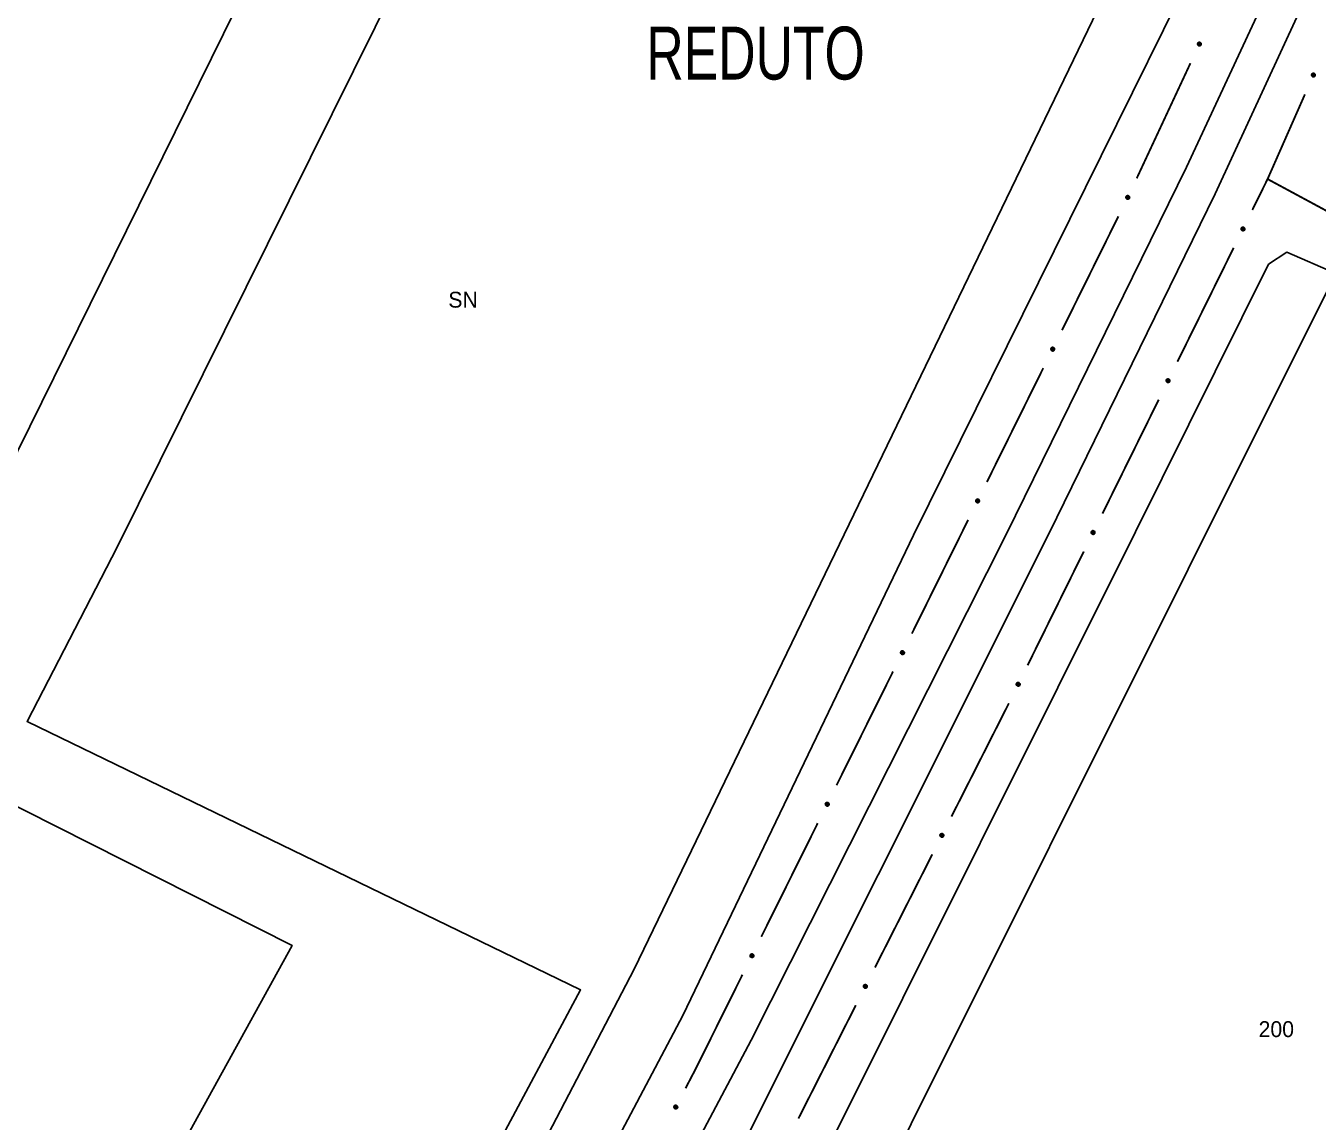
# Model space of a CAD drawing. Extents: x 200123 to 201542, y 4839549 to 4841240.
# Drawn here: x 200445.5 to 200567.7, y 4840380.6 to 4840484.2 of the extents above; entities that cross this region are included whole.
import ezdxf
from ezdxf.enums import TextEntityAlignment as Align

# ---------------------------------------------------------------- set-up
doc = ezdxf.new("R2010")
doc.units = 0
doc.header["$LTSCALE"] = 1.5
doc.header["$MEASUREMENT"] = 0
for name, color, linetype in [('CD_MALHA_LOTES', 7, 'CONTINUOUS'), ('LM-TXT-LSB', 7, 'CONTINUOUS'), ('RU-QUADRA', 210, 'CONTINUOUS'), ('SV-EIXO-RUA-PAV', 20, 'CONTINUOUS'), ('SV-RUA-PAVIM', 7, 'CONTINUOUS'), ('Th_NmrPort', 1, 'CONTINUOUS')]:
    doc.layers.add(name, color=color, linetype=linetype)
doc.styles.add('ARIAL', font='ARIAL.SHX')

msp = doc.modelspace()

# ---------------------------------------------------------------- linework, layer by layer
at = {"layer": 'CD_MALHA_LOTES', "linetype": 'Continuous', "flags": 128}
for points in [[(200424.99, 4840254.77), (200444.79, 4840288.57), (200466.17, 4840326.58), (200489.49, 4840369.12), (200503.01, 4840395.06), (200547.28, 4840486.61), (200564.21, 4840521.33), (200616.73, 4840645.11), (200619.05, 4840650.59), (200669.27, 4840788.03)], [(200576.62, 4840324.04), (200516.1, 4840354.19), (200568.51, 4840459.1), (200612.67, 4840437.56), (200621.71, 4840432.75), (200646.24, 4840412.58)]]:
    msp.add_lwpolyline(points, dxfattribs=at)
at = {"layer": 'RU-QUADRA', "linetype": 'Continuous', "flags": 128}
msp.add_lwpolyline([(200669.27, 4840788.03), (200619.01, 4840650.47), (200616.73, 4840645.11), (200564.21, 4840521.33), (200547.28, 4840486.61), (200503.01, 4840395.06), (200489.49, 4840369.12), (200466.17, 4840326.58), (200444.79, 4840288.57), (200424.99, 4840254.77)], dxfattribs=at)
msp.add_lwpolyline([(200721.24, 4840318.82), (200670.9, 4840277.71), (200644, 4840255.9), (200638.32, 4840257.35), (200612.58, 4840290.74), (200612.03, 4840291.93), (200606.04, 4840287.34), (200580.82, 4840319.69), (200577.93, 4840323.39), (200576.62, 4840324.04), (200516.1, 4840354.19), (200568.51, 4840459.1), (200621.71, 4840432.75), (200646.24, 4840412.58), (200649.6, 4840412.13)], close=True, dxfattribs=at)
at = {"layer": 'SV-EIXO-RUA-PAV'}
for points in [[(200556.620228, 4840482.570901), (200556.637586, 4840482.525177), (200556.643154, 4840482.482329), (200556.637512, 4840482.445255), (200556.623984, 4840482.413795), (200556.606519, 4840482.383167), (200556.582098, 4840482.356174), (200556.548357, 4840482.332217), (200556.502611, 4840482.314483), (200556.458343, 4840482.311664), (200556.4217, 4840482.315251), (200556.388082, 4840482.327468), (200556.358614, 4840482.344933), (200556.331413, 4840482.371228), (200556.30747, 4840482.405658), (200556.290751, 4840482.452089), (200556.28558, 4840482.494133), (200556.291979, 4840482.529849), (200556.304475, 4840482.563568), (200556.322681, 4840482.594622), (200556.346805, 4840482.620982), (200556.381515, 4840482.645027), (200556.427561, 4840482.660921), (200556.469436, 4840482.666557), (200556.505232, 4840482.660661), (200556.538152, 4840482.647611), (200556.569084, 4840482.630467), (200556.597241, 4840482.607048), (200556.620228, 4840482.570901)], [(200567.086269, 4840479.476058), (200567.067931, 4840479.521398), (200567.061441, 4840479.564116), (200567.066284, 4840479.601303), (200567.079131, 4840479.633048), (200567.095932, 4840479.664044), (200567.119766, 4840479.691557), (200567.152983, 4840479.716235), (200567.198337, 4840479.73495), (200567.242534, 4840479.738722), (200567.279245, 4840479.735925), (200567.313118, 4840479.724434), (200567.342956, 4840479.707608), (200567.370717, 4840479.681906), (200567.395396, 4840479.647999), (200567.413111, 4840479.601939), (200567.419186, 4840479.560016), (200567.413558, 4840479.524171), (200567.401791, 4840479.49019), (200567.384259, 4840479.458751), (200567.360707, 4840479.431878), (200567.326524, 4840479.407091), (200567.280831, 4840479.390209), (200567.239087, 4840479.383673), (200567.203172, 4840479.388796), (200567.169979, 4840479.401134), (200567.138685, 4840479.417608), (200567.11003, 4840479.440415), (200567.086269, 4840479.476058)], [(200549.849196, 4840468.071474), (200549.865498, 4840468.025362), (200549.870079, 4840467.982398), (200549.863585, 4840467.945464), (200549.849337, 4840467.914322), (200549.831173, 4840467.884105), (200549.806137, 4840467.85768), (200549.771854, 4840467.834506), (200549.725713, 4840467.817829), (200549.681392, 4840467.816029), (200549.644841, 4840467.820457), (200549.611513, 4840467.833444), (200549.582454, 4840467.851582), (200549.555865, 4840467.878495), (200549.53272, 4840467.913467), (200549.517073, 4840467.96027), (200549.512871, 4840468.002422), (200549.52009, 4840468.037981), (200549.533358, 4840468.071404), (200549.552273, 4840468.102032), (200549.576998, 4840468.127829), (200549.612251, 4840468.15107), (200549.65865, 4840468.165901), (200549.700643, 4840468.170572), (200549.736295, 4840468.163855), (200549.768906, 4840468.150051), (200549.799435, 4840468.1322), (200549.827046, 4840468.10814), (200549.849196, 4840468.071474)], [(200560.421638, 4840464.939145), (200560.405286, 4840464.985239), (200560.400657, 4840465.028198), (200560.40711, 4840465.065139), (200560.421323, 4840465.096297), (200560.439454, 4840465.126534), (200560.464461, 4840465.152987), (200560.498718, 4840465.176199), (200560.544841, 4840465.192927), (200560.58916, 4840465.194776), (200560.625715, 4840465.190388), (200560.659058, 4840465.177438), (200560.688137, 4840465.159332), (200560.714755, 4840465.132448), (200560.737939, 4840465.097502), (200560.753638, 4840465.050716), (200560.757887, 4840465.008569), (200560.750708, 4840464.973002), (200560.737476, 4840464.939564), (200560.718595, 4840464.908916), (200560.693899, 4840464.883091), (200560.658672, 4840464.859812), (200560.612289, 4840464.844929), (200560.570301, 4840464.840212), (200560.534642, 4840464.846889), (200560.502016, 4840464.860657), (200560.471466, 4840464.878474), (200560.443829, 4840464.902504), (200560.421638, 4840464.939145)], [(200542.749464, 4840453.732931), (200542.765765, 4840453.68682), (200542.770346, 4840453.643855), (200542.763853, 4840453.606921), (200542.749605, 4840453.57578), (200542.73144, 4840453.545562), (200542.706405, 4840453.519137), (200542.672122, 4840453.495963), (200542.62598, 4840453.479286), (200542.581659, 4840453.477486), (200542.545109, 4840453.481915), (200542.511781, 4840453.494902), (200542.482722, 4840453.51304), (200542.456133, 4840453.539953), (200542.432988, 4840453.574925), (200542.417341, 4840453.621728), (200542.413139, 4840453.663879), (200542.420357, 4840453.699439), (200542.433626, 4840453.732862), (200542.45254, 4840453.763489), (200542.477265, 4840453.789287), (200542.512518, 4840453.812527), (200542.558918, 4840453.827358), (200542.600911, 4840453.83203), (200542.636562, 4840453.825312), (200542.669173, 4840453.811508), (200542.699703, 4840453.793658), (200542.727314, 4840453.769598), (200542.749464, 4840453.732931)], [(200553.337783, 4840450.592752), (200553.32143, 4840450.638846), (200553.316802, 4840450.681805), (200553.323254, 4840450.718746), (200553.337467, 4840450.749904), (200553.355599, 4840450.780141), (200553.380605, 4840450.806594), (200553.414862, 4840450.829806), (200553.460985, 4840450.846534), (200553.505304, 4840450.848383), (200553.54186, 4840450.843995), (200553.575202, 4840450.831045), (200553.604281, 4840450.812939), (200553.6309, 4840450.786055), (200553.654084, 4840450.751109), (200553.669782, 4840450.704324), (200553.674031, 4840450.662177), (200553.666852, 4840450.626609), (200553.65362, 4840450.593172), (200553.63474, 4840450.562523), (200553.610044, 4840450.536698), (200553.574816, 4840450.513419), (200553.528433, 4840450.498536), (200553.486445, 4840450.493819), (200553.450786, 4840450.500496), (200553.41816, 4840450.514264), (200553.387611, 4840450.532081), (200553.359973, 4840450.556111), (200553.337783, 4840450.592752)], [(200535.649731, 4840439.394389), (200535.666033, 4840439.348277), (200535.670614, 4840439.305313), (200535.664121, 4840439.268379), (200535.649873, 4840439.237237), (200535.631708, 4840439.20702), (200535.606672, 4840439.180595), (200535.572389, 4840439.157421), (200535.526248, 4840439.140744), (200535.481927, 4840439.138944), (200535.445376, 4840439.143372), (200535.412048, 4840439.156359), (200535.382989, 4840439.174497), (200535.3564, 4840439.20141), (200535.333255, 4840439.236382), (200535.317608, 4840439.283185), (200535.313406, 4840439.325337), (200535.320625, 4840439.360897), (200535.333893, 4840439.394319), (200535.352808, 4840439.424947), (200535.377533, 4840439.450744), (200535.412786, 4840439.473985), (200535.459185, 4840439.488816), (200535.501178, 4840439.493487), (200535.53683, 4840439.48677), (200535.569441, 4840439.472966), (200535.59997, 4840439.455115), (200535.627581, 4840439.431055), (200535.649731, 4840439.394389)], [(200546.253927, 4840436.24636), (200546.237575, 4840436.292453), (200546.232946, 4840436.335412), (200546.239398, 4840436.372354), (200546.253612, 4840436.403511), (200546.271743, 4840436.433748), (200546.296749, 4840436.460201), (200546.331006, 4840436.483413), (200546.37713, 4840436.500141), (200546.421449, 4840436.50199), (200546.458004, 4840436.497602), (200546.491346, 4840436.484652), (200546.520425, 4840436.466546), (200546.547044, 4840436.439663), (200546.570228, 4840436.404716), (200546.585926, 4840436.357931), (200546.590175, 4840436.315784), (200546.582996, 4840436.280216), (200546.569765, 4840436.246779), (200546.550884, 4840436.21613), (200546.526188, 4840436.190305), (200546.49096, 4840436.167026), (200546.444578, 4840436.152143), (200546.402589, 4840436.147426), (200546.366931, 4840436.154104), (200546.334304, 4840436.167871), (200546.303755, 4840436.185688), (200546.276118, 4840436.209718), (200546.253927, 4840436.24636)], [(200528.548772, 4840425.056282), (200528.565009, 4840425.010148), (200528.56953, 4840424.967177), (200528.562985, 4840424.930252), (200528.548693, 4840424.899131), (200528.530486, 4840424.868939), (200528.505413, 4840424.842549), (200528.471098, 4840424.819423), (200528.424933, 4840424.802811), (200528.380609, 4840424.801073), (200528.344065, 4840424.805553), (200528.310755, 4840424.818587), (200528.281722, 4840424.836766), (200528.255171, 4840424.863716), (200528.232075, 4840424.89872), (200528.216494, 4840424.945545), (200528.212351, 4840424.987703), (200528.219619, 4840425.023252), (200528.232935, 4840425.056656), (200528.251892, 4840425.087257), (200528.276653, 4840425.11302), (200528.311939, 4840425.136211), (200528.358359, 4840425.150977), (200528.400359, 4840425.155589), (200528.436001, 4840425.148822), (200528.468592, 4840425.134972), (200528.499096, 4840425.117079), (200528.526673, 4840425.09298), (200528.548772, 4840425.056282)], [(200539.170071, 4840421.899967), (200539.153719, 4840421.94606), (200539.14909, 4840421.989019), (200539.155543, 4840422.025961), (200539.169756, 4840422.057118), (200539.187887, 4840422.087355), (200539.212893, 4840422.113808), (200539.247151, 4840422.13702), (200539.293274, 4840422.153748), (200539.337593, 4840422.155597), (200539.374148, 4840422.151209), (200539.407491, 4840422.138259), (200539.43657, 4840422.120153), (200539.463188, 4840422.09327), (200539.486372, 4840422.058324), (200539.502071, 4840422.011538), (200539.50632, 4840421.969391), (200539.499141, 4840421.933823), (200539.485909, 4840421.900386), (200539.467028, 4840421.869737), (200539.442332, 4840421.843912), (200539.407105, 4840421.820633), (200539.360722, 4840421.805751), (200539.318734, 4840421.801033), (200539.283075, 4840421.807711), (200539.250449, 4840421.821479), (200539.219899, 4840421.839295), (200539.192262, 4840421.863325), (200539.170071, 4840421.899967)], [(200521.428923, 4840410.727719), (200521.445159, 4840410.681584), (200521.44968, 4840410.638613), (200521.443135, 4840410.601688), (200521.428843, 4840410.570567), (200521.410636, 4840410.540375), (200521.385564, 4840410.513985), (200521.351248, 4840410.490859), (200521.305083, 4840410.474247), (200521.26076, 4840410.472509), (200521.224216, 4840410.476989), (200521.190906, 4840410.490023), (200521.161872, 4840410.508202), (200521.135321, 4840410.535152), (200521.112225, 4840410.570156), (200521.096644, 4840410.616981), (200521.092501, 4840410.659139), (200521.099769, 4840410.694688), (200521.113085, 4840410.728092), (200521.132042, 4840410.758693), (200521.156803, 4840410.784456), (200521.192089, 4840410.807647), (200521.238509, 4840410.822413), (200521.280509, 4840410.827025), (200521.316151, 4840410.820258), (200521.348743, 4840410.806408), (200521.379247, 4840410.788515), (200521.406824, 4840410.764416), (200521.428923, 4840410.727719)], [(200531.954632, 4840407.62073), (200531.938771, 4840407.666995), (200531.934599, 4840407.710001), (200531.941445, 4840407.746871), (200531.955989, 4840407.777875), (200531.974441, 4840407.807918), (200531.999727, 4840407.834103), (200532.03423, 4840407.856949), (200532.080528, 4840407.873186), (200532.124865, 4840407.874563), (200532.161371, 4840407.869786), (200532.194574, 4840407.856482), (200532.223458, 4840407.838068), (200532.249789, 4840407.810902), (200532.2726, 4840407.775711), (200532.2878, 4840407.728761), (200532.2916, 4840407.686571), (200532.284042, 4840407.651082), (200532.270456, 4840407.617787), (200532.25125, 4840407.587342), (200532.22628, 4840407.561781), (200532.190807, 4840407.538878), (200532.144269, 4840407.52449), (200532.102232, 4840407.520219), (200532.066647, 4840407.527276), (200532.034169, 4840407.541391), (200532.003811, 4840407.559532), (200531.976431, 4840407.583854), (200531.954632, 4840407.62073)], [(200514.309073, 4840396.399155), (200514.32531, 4840396.35302), (200514.329831, 4840396.310049), (200514.323286, 4840396.273125), (200514.308994, 4840396.242003), (200514.290787, 4840396.211811), (200514.265714, 4840396.185421), (200514.231399, 4840396.162296), (200514.185234, 4840396.145683), (200514.14091, 4840396.143945), (200514.104366, 4840396.148425), (200514.071056, 4840396.161459), (200514.042023, 4840396.179638), (200514.015472, 4840396.206588), (200513.992376, 4840396.241592), (200513.976795, 4840396.288417), (200513.972652, 4840396.330575), (200513.97992, 4840396.366124), (200513.993236, 4840396.399528), (200514.012193, 4840396.430129), (200514.036954, 4840396.455892), (200514.07224, 4840396.479083), (200514.11866, 4840396.493849), (200514.16066, 4840396.498461), (200514.196302, 4840396.491694), (200514.228893, 4840396.477844), (200514.259397, 4840396.459951), (200514.286974, 4840396.435852), (200514.309073, 4840396.399155)], [(200524.718486, 4840393.350544), (200524.702625, 4840393.39681), (200524.698453, 4840393.439816), (200524.705298, 4840393.476686), (200524.719843, 4840393.50769), (200524.738295, 4840393.537733), (200524.763581, 4840393.563918), (200524.798084, 4840393.586764), (200524.844382, 4840393.603), (200524.888718, 4840393.604378), (200524.925225, 4840393.599601), (200524.958427, 4840393.586296), (200524.987312, 4840393.567882), (200525.013643, 4840393.540717), (200525.036454, 4840393.505526), (200525.051654, 4840393.458576), (200525.055454, 4840393.416386), (200525.047896, 4840393.380897), (200525.03431, 4840393.347602), (200525.015104, 4840393.317156), (200524.990134, 4840393.291596), (200524.954661, 4840393.268693), (200524.908122, 4840393.254305), (200524.866086, 4840393.250034), (200524.830501, 4840393.257091), (200524.798023, 4840393.271205), (200524.767665, 4840393.289346), (200524.740285, 4840393.313669), (200524.718486, 4840393.350544)], [(200507.116201, 4840382.105267), (200507.13148, 4840382.058807), (200507.135112, 4840382.015752), (200507.127805, 4840381.97897), (200507.112873, 4840381.948151), (200507.094046, 4840381.918342), (200507.068433, 4840381.892476), (200507.033647, 4840381.870065), (200506.987148, 4840381.85441), (200506.942798, 4840381.853589), (200506.906354, 4840381.858823), (200506.873321, 4840381.872543), (200506.84467, 4840381.891318), (200506.818682, 4840381.918811), (200506.796314, 4840381.954285), (200506.781704, 4840382.001423), (200506.778434, 4840382.043657), (200506.786435, 4840382.079048), (200506.800439, 4840382.11217), (200506.820025, 4840382.142372), (200506.845313, 4840382.167618), (200506.88107, 4840382.190074), (200506.927786, 4840382.203878), (200506.969872, 4840382.207621), (200507.005366, 4840382.200118), (200507.037665, 4840382.185598), (200507.067793, 4840382.167078), (200507.094866, 4840382.142414), (200507.116201, 4840382.105267)]]:
    msp.add_lwpolyline(points, close=True, dxfattribs=at)
for points in [[(200556.322681, 4840482.594622), (200556.28558, 4840482.494133)], [(200556.333483, 4840482.603601), (200556.290436, 4840482.479131)], [(200556.346805, 4840482.620982), (200556.290751, 4840482.452089)], [(200556.363987, 4840482.627008), (200556.301971, 4840482.436099)], [(200556.381515, 4840482.645027), (200556.30747, 4840482.405658)], [(200556.4043, 4840482.648847), (200556.320265, 4840482.391418)], [(200556.427561, 4840482.660921), (200556.331413, 4840482.371228)], [(200556.446672, 4840482.662196), (200556.346063, 4840482.36281)], [(200556.469436, 4840482.666557), (200556.358614, 4840482.344933)], [(200556.485169, 4840482.66079), (200556.37417, 4840482.339148)], [(200556.505232, 4840482.660661), (200556.388082, 4840482.327468)], [(200556.520202, 4840482.651965), (200556.403267, 4840482.324058)], [(200556.538152, 4840482.647611), (200556.4217, 4840482.315251)], [(200556.553008, 4840482.635144), (200556.443741, 4840482.317211)], [(200556.569084, 4840482.630467), (200556.458343, 4840482.311664)], [(200556.581033, 4840482.614532), (200556.482815, 4840482.317041)], [(200556.597241, 4840482.607048), (200556.502611, 4840482.314483)], [(200556.606749, 4840482.588974), (200556.52527, 4840482.32734)], [(200556.620228, 4840482.570901), (200556.548357, 4840482.332217)], [(200556.628671, 4840482.545611), (200556.567974, 4840482.351075)], [(200556.637586, 4840482.525177), (200556.582098, 4840482.356174)], [(200556.640865, 4840482.500765), (200556.597159, 4840482.378109)], [(200556.643154, 4840482.482329), (200556.606519, 4840482.383167)], [(200567.061441, 4840479.564116), (200567.095932, 4840479.664044)], [(200567.064127, 4840479.545734), (200567.105181, 4840479.669302)], [(200567.067931, 4840479.521398), (200567.119766, 4840479.691557)], [(200567.077284, 4840479.501161), (200567.133777, 4840479.696959)], [(200567.086269, 4840479.476058), (200567.152983, 4840479.716235)], [(200567.100134, 4840479.45828), (200567.17596, 4840479.721609)], [(200567.11003, 4840479.440415), (200567.198337, 4840479.73495)], [(200567.126395, 4840479.433282), (200567.218183, 4840479.732819)], [(200567.138685, 4840479.417608), (200567.242534, 4840479.738722)], [(200567.154857, 4840479.413278), (200567.257251, 4840479.733491)], [(200567.169979, 4840479.401134), (200567.279245, 4840479.735925)], [(200567.188018, 4840479.397168), (200567.297863, 4840479.727517)], [(200567.203172, 4840479.388796), (200567.313118, 4840479.724434)], [(200567.223233, 4840479.3891), (200567.327279, 4840479.713058)], [(200567.239087, 4840479.383673), (200567.342956, 4840479.707608)], [(200567.261751, 4840479.388522), (200567.355889, 4840479.690006)], [(200567.280831, 4840479.390209), (200567.370717, 4840479.681906)], [(200567.303826, 4840479.402781), (200567.382297, 4840479.66196)], [(200567.326524, 4840479.407091), (200567.395396, 4840479.647999)], [(200567.34366, 4840479.425483), (200567.401549, 4840479.617683)], [(200567.360707, 4840479.431878), (200567.413111, 4840479.601939)], [(200567.373652, 4840479.449542), (200567.414008, 4840479.57491)], [(200567.384259, 4840479.458751), (200567.419186, 4840479.560016)], [(200549.552273, 4840468.102032), (200549.512871, 4840468.002422)], [(200549.576998, 4840468.127829), (200549.517073, 4840467.96027)], [(200549.563279, 4840468.110759), (200549.517381, 4840467.987313)], [(200549.594313, 4840468.133459), (200549.527923, 4840467.944027)], [(200549.612251, 4840468.15107), (200549.53272, 4840467.913467)], [(200549.635118, 4840468.154365), (200549.545185, 4840467.898936)], [(200549.65865, 4840468.165901), (200549.555865, 4840467.878495)], [(200549.677786, 4840468.166736), (200549.570318, 4840467.869743)], [(200549.700643, 4840468.170572), (200549.582454, 4840467.851582)], [(200549.71624, 4840468.164445), (200549.597873, 4840467.84544)], [(200549.736295, 4840468.163855), (200549.611513, 4840467.833444)], [(200549.751061, 4840468.154816), (200549.626616, 4840467.829686)], [(200549.768906, 4840468.150051), (200549.644841, 4840467.820457)], [(200549.783472, 4840468.137245), (200549.666922, 4840467.82191)], [(200549.799435, 4840468.1322), (200549.681392, 4840467.816029)], [(200549.811015, 4840468.115994), (200549.705981, 4840467.820841)], [(200549.827046, 4840468.10814), (200549.725713, 4840467.817829)], [(200549.836136, 4840468.089851), (200549.748662, 4840467.83016)], [(200549.849196, 4840468.071474), (200549.771854, 4840467.834506)], [(200549.857055, 4840468.045996), (200549.7919, 4840467.852907)], [(200549.865498, 4840468.025362), (200549.806137, 4840467.85768)], [(200549.868215, 4840468.000881), (200549.821699, 4840467.879263)], [(200549.870079, 4840467.982398), (200549.831173, 4840467.884105)], [(200560.400657, 4840465.028198), (200560.439454, 4840465.126534)], [(200560.402542, 4840465.009717), (200560.448923, 4840465.131386)], [(200560.405286, 4840464.985239), (200560.464461, 4840465.152987)], [(200560.413751, 4840464.964615), (200560.478693, 4840465.157775)], [(200560.421638, 4840464.939145), (200560.498718, 4840465.176199)], [(200560.434718, 4840464.920782), (200560.521906, 4840465.18057)], [(200560.443829, 4840464.902504), (200560.544841, 4840465.192927)], [(200560.459869, 4840464.894667), (200560.564576, 4840465.189937)], [(200560.471466, 4840464.878474), (200560.58916, 4840465.194776)], [(200560.487436, 4840464.873447), (200560.603636, 4840465.188911)], [(200560.502016, 4840464.860657), (200560.625715, 4840465.190388)], [(200560.519866, 4840464.855912), (200560.643951, 4840465.181179)], [(200560.534642, 4840464.846889), (200560.659058, 4840465.177438)], [(200560.554697, 4840464.846322), (200560.672711, 4840465.165457)], [(200560.570301, 4840464.840212), (200560.688137, 4840465.159332)], [(200560.593154, 4840464.844073), (200560.700293, 4840465.141185)], [(200560.612289, 4840464.844929), (200560.714755, 4840465.132448)], [(200560.635809, 4840464.856491), (200560.725458, 4840465.112019)], [(200560.658672, 4840464.859812), (200560.737939, 4840465.097502)], [(200560.67659, 4840464.877443), (200560.74277, 4840465.066948)], [(200560.693899, 4840464.883091), (200560.753638, 4840465.050716)], [(200560.707599, 4840464.900176), (200560.75336, 4840465.023673)], [(200560.718595, 4840464.908916), (200560.757887, 4840465.008569)], [(200542.45254, 4840453.763489), (200542.413139, 4840453.663879)], [(200542.477265, 4840453.789287), (200542.417341, 4840453.621728)], [(200542.463547, 4840453.772217), (200542.417648, 4840453.64877)], [(200542.49458, 4840453.794916), (200542.428191, 4840453.605485)], [(200542.512518, 4840453.812527), (200542.432988, 4840453.574925)], [(200542.535385, 4840453.815823), (200542.445453, 4840453.560394)], [(200542.558918, 4840453.827358), (200542.456133, 4840453.539953)], [(200542.578054, 4840453.828194), (200542.470586, 4840453.5312)], [(200542.600911, 4840453.83203), (200542.482722, 4840453.51304)], [(200542.616507, 4840453.825902), (200542.498141, 4840453.506898)], [(200542.636562, 4840453.825312), (200542.511781, 4840453.494902)], [(200542.651328, 4840453.816274), (200542.526883, 4840453.491143)], [(200542.669173, 4840453.811508), (200542.545109, 4840453.481915)], [(200542.683739, 4840453.798703), (200542.567189, 4840453.483367)], [(200542.699703, 4840453.793658), (200542.581659, 4840453.477486)], [(200542.711283, 4840453.777452), (200542.606249, 4840453.482298)], [(200542.727314, 4840453.769598), (200542.62598, 4840453.479286)], [(200542.736404, 4840453.751309), (200542.648929, 4840453.491618)], [(200542.749464, 4840453.732931), (200542.672122, 4840453.495963)], [(200542.757323, 4840453.707453), (200542.692167, 4840453.514365)], [(200542.765765, 4840453.68682), (200542.706405, 4840453.519137)], [(200542.768482, 4840453.662339), (200542.721967, 4840453.540721)], [(200542.770346, 4840453.643855), (200542.73144, 4840453.545562)], [(200553.316802, 4840450.681805), (200553.355599, 4840450.780141)], [(200553.318686, 4840450.663324), (200553.365067, 4840450.784993)], [(200553.32143, 4840450.638846), (200553.380605, 4840450.806594)], [(200553.329896, 4840450.618222), (200553.394837, 4840450.811382)], [(200553.337783, 4840450.592752), (200553.414862, 4840450.829806)], [(200553.350863, 4840450.574389), (200553.43805, 4840450.834177)], [(200553.359973, 4840450.556111), (200553.460985, 4840450.846534)], [(200553.376013, 4840450.548275), (200553.48072, 4840450.843544)], [(200553.387611, 4840450.532081), (200553.505304, 4840450.848383)], [(200553.40358, 4840450.527054), (200553.519781, 4840450.842518)], [(200553.41816, 4840450.514264), (200553.54186, 4840450.843995)], [(200553.43601, 4840450.509519), (200553.560095, 4840450.834786)], [(200553.450786, 4840450.500496), (200553.575202, 4840450.831045)], [(200553.470842, 4840450.499929), (200553.588855, 4840450.819064)], [(200553.486445, 4840450.493819), (200553.604281, 4840450.812939)], [(200553.509298, 4840450.49768), (200553.616437, 4840450.794792)], [(200553.528433, 4840450.498536), (200553.6309, 4840450.786055)], [(200553.551953, 4840450.510098), (200553.641603, 4840450.765626)], [(200553.574816, 4840450.513419), (200553.654084, 4840450.751109)], [(200553.592734, 4840450.53105), (200553.658914, 4840450.720555)], [(200553.610044, 4840450.536698), (200553.669782, 4840450.704324)], [(200553.623743, 4840450.553783), (200553.669505, 4840450.677281)], [(200553.63474, 4840450.562523), (200553.674031, 4840450.662177)], [(200535.352808, 4840439.424947), (200535.313406, 4840439.325337)], [(200535.377533, 4840439.450744), (200535.317608, 4840439.283185)], [(200535.363814, 4840439.433674), (200535.317916, 4840439.310228)], [(200535.394848, 4840439.456374), (200535.328458, 4840439.266942)], [(200535.412786, 4840439.473985), (200535.333255, 4840439.236382)], [(200535.435653, 4840439.477281), (200535.34572, 4840439.221852)], [(200535.459185, 4840439.488816), (200535.3564, 4840439.20141)], [(200535.478321, 4840439.489651), (200535.370853, 4840439.192658)], [(200535.501178, 4840439.493487), (200535.382989, 4840439.174497)], [(200535.516775, 4840439.48736), (200535.398408, 4840439.168356)], [(200535.53683, 4840439.48677), (200535.412048, 4840439.156359)], [(200535.551596, 4840439.477731), (200535.427151, 4840439.152601)], [(200535.569441, 4840439.472966), (200535.445376, 4840439.143372)], [(200535.584007, 4840439.46016), (200535.467457, 4840439.144825)], [(200535.59997, 4840439.455115), (200535.481927, 4840439.138944)], [(200535.61155, 4840439.438909), (200535.506516, 4840439.143756)], [(200535.627581, 4840439.431055), (200535.526248, 4840439.140744)], [(200535.636671, 4840439.412767), (200535.549197, 4840439.153076)], [(200535.649731, 4840439.394389), (200535.572389, 4840439.157421)], [(200535.65759, 4840439.368911), (200535.592435, 4840439.175822)], [(200535.666033, 4840439.348277), (200535.606672, 4840439.180595)], [(200535.66875, 4840439.323797), (200535.622234, 4840439.202178)], [(200535.670614, 4840439.305313), (200535.631708, 4840439.20702)], [(200546.232946, 4840436.335412), (200546.271743, 4840436.433748)], [(200546.23483, 4840436.316931), (200546.281211, 4840436.4386)], [(200546.237575, 4840436.292453), (200546.296749, 4840436.460201)], [(200546.24604, 4840436.271829), (200546.310981, 4840436.464989)], [(200546.253927, 4840436.24636), (200546.331006, 4840436.483413)], [(200546.267007, 4840436.227996), (200546.354194, 4840436.487784)], [(200546.276118, 4840436.209718), (200546.37713, 4840436.500141)], [(200546.292157, 4840436.201882), (200546.396865, 4840436.497151)], [(200546.303755, 4840436.185688), (200546.421449, 4840436.50199)], [(200546.319724, 4840436.180661), (200546.435925, 4840436.496125)], [(200546.334304, 4840436.167871), (200546.458004, 4840436.497602)], [(200546.352154, 4840436.163126), (200546.47624, 4840436.488394)], [(200546.366931, 4840436.154104), (200546.491346, 4840436.484652)], [(200546.386986, 4840436.153536), (200546.504999, 4840436.472671)], [(200546.402589, 4840436.147426), (200546.520425, 4840436.466546)], [(200546.425442, 4840436.151287), (200546.532581, 4840436.448399)], [(200546.444578, 4840436.152143), (200546.547044, 4840436.439663)], [(200546.468097, 4840436.163705), (200546.557747, 4840436.419233)], [(200546.49096, 4840436.167026), (200546.570228, 4840436.404716)], [(200546.508879, 4840436.184657), (200546.575059, 4840436.374162)], [(200546.526188, 4840436.190305), (200546.585926, 4840436.357931)], [(200546.539888, 4840436.207391), (200546.585649, 4840436.330888)], [(200546.550884, 4840436.21613), (200546.590175, 4840436.315784)], [(200528.251892, 4840425.087257), (200528.212351, 4840424.987703)], [(200528.276653, 4840425.11302), (200528.216494, 4840424.945545)], [(200528.26291, 4840425.095969), (200528.216839, 4840424.972587)], [(200528.293976, 4840425.118625), (200528.227321, 4840424.929287)], [(200528.311939, 4840425.136211), (200528.232075, 4840424.89872)], [(200528.33481, 4840425.139474), (200528.244519, 4840424.884172)], [(200528.358359, 4840425.150977), (200528.255171, 4840424.863716)], [(200528.377496, 4840425.151785), (200528.269611, 4840424.854943)], [(200528.400359, 4840425.155589), (200528.281722, 4840424.836766)], [(200528.415946, 4840425.14944), (200528.297132, 4840424.830602)], [(200528.436001, 4840425.148822), (200528.310755, 4840424.818587)], [(200528.450754, 4840425.139762), (200528.325853, 4840424.814807)], [(200528.468592, 4840425.134972), (200528.344065, 4840424.805553)], [(200528.48314, 4840425.122146), (200528.366148, 4840424.806974)], [(200528.499096, 4840425.117079), (200528.380609, 4840424.801073)], [(200528.510654, 4840425.100856), (200528.405205, 4840424.805851)], [(200528.526673, 4840425.09298), (200528.424933, 4840424.802811)], [(200528.535738, 4840425.074678), (200528.447899, 4840424.81511)], [(200528.548772, 4840425.056282), (200528.471098, 4840424.819423)], [(200528.556595, 4840425.030793), (200528.491169, 4840424.837797)], [(200528.565009, 4840425.010148), (200528.505413, 4840424.842549)], [(200528.567692, 4840424.985663), (200528.521005, 4840424.864111)], [(200528.56953, 4840424.967177), (200528.530486, 4840424.868939)], [(200539.14909, 4840421.989019), (200539.187887, 4840422.087355)], [(200539.150975, 4840421.970538), (200539.197356, 4840422.092207)], [(200539.153719, 4840421.94606), (200539.212893, 4840422.113808)], [(200539.162184, 4840421.925436), (200539.227126, 4840422.118596)], [(200539.170071, 4840421.899967), (200539.247151, 4840422.13702)], [(200539.183151, 4840421.881603), (200539.270339, 4840422.141391)], [(200539.192262, 4840421.863325), (200539.293274, 4840422.153748)], [(200539.208302, 4840421.855489), (200539.313009, 4840422.150758)], [(200539.219899, 4840421.839295), (200539.337593, 4840422.155597)], [(200539.235868, 4840421.834268), (200539.352069, 4840422.149733)], [(200539.250449, 4840421.821479), (200539.374148, 4840422.151209)], [(200539.268299, 4840421.816733), (200539.392384, 4840422.142001)], [(200539.283075, 4840421.807711), (200539.407491, 4840422.138259)], [(200539.30313, 4840421.807143), (200539.421144, 4840422.126278)], [(200539.318734, 4840421.801033), (200539.43657, 4840422.120153)], [(200539.341587, 4840421.804894), (200539.448726, 4840422.102006)], [(200539.360722, 4840421.805751), (200539.463188, 4840422.09327)], [(200539.384242, 4840421.817312), (200539.473891, 4840422.07284)], [(200539.407105, 4840421.820633), (200539.486372, 4840422.058324)], [(200539.425023, 4840421.838264), (200539.491203, 4840422.027769)], [(200539.442332, 4840421.843912), (200539.502071, 4840422.011538)], [(200539.456032, 4840421.860998), (200539.501793, 4840421.984495)], [(200539.467028, 4840421.869737), (200539.50632, 4840421.969391)], [(200521.132042, 4840410.758693), (200521.092501, 4840410.659139)], [(200521.156803, 4840410.784456), (200521.096644, 4840410.616981)], [(200521.143061, 4840410.767405), (200521.096989, 4840410.644023)], [(200521.174127, 4840410.790061), (200521.107471, 4840410.600723)], [(200521.192089, 4840410.807647), (200521.112225, 4840410.570156)], [(200521.21496, 4840410.810911), (200521.12467, 4840410.555608)], [(200521.238509, 4840410.822413), (200521.135321, 4840410.535152)], [(200521.257646, 4840410.823221), (200521.149762, 4840410.526379)], [(200521.280509, 4840410.827025), (200521.161872, 4840410.508202)], [(200521.296097, 4840410.820876), (200521.177283, 4840410.502038)], [(200521.316151, 4840410.820258), (200521.190906, 4840410.490023)], [(200521.330904, 4840410.811199), (200521.206003, 4840410.486243)], [(200521.348743, 4840410.806408), (200521.224216, 4840410.476989)], [(200521.363291, 4840410.793582), (200521.246298, 4840410.47841)], [(200521.379247, 4840410.788515), (200521.26076, 4840410.472509)], [(200521.390804, 4840410.772292), (200521.285356, 4840410.477287)], [(200521.406824, 4840410.764416), (200521.305083, 4840410.474247)], [(200521.415889, 4840410.746115), (200521.328049, 4840410.486547)], [(200521.428923, 4840410.727719), (200521.351248, 4840410.490859)], [(200521.436746, 4840410.702229), (200521.37132, 4840410.509233)], [(200521.445159, 4840410.681584), (200521.385564, 4840410.513985)], [(200521.447842, 4840410.6571), (200521.401156, 4840410.535547)], [(200521.44968, 4840410.638613), (200521.410636, 4840410.540375)], [(200531.934599, 4840407.710001), (200531.974441, 4840407.807918)], [(200531.936287, 4840407.6915), (200531.98396, 4840407.812669)], [(200531.938771, 4840407.666995), (200531.999727, 4840407.834103)], [(200531.947016, 4840407.646282), (200532.014009, 4840407.83874)], [(200531.954632, 4840407.62073), (200532.03423, 4840407.856949)], [(200531.967515, 4840407.602228), (200532.057463, 4840407.861074)], [(200531.976431, 4840407.583854), (200532.080528, 4840407.873186)], [(200531.992386, 4840407.575848), (200532.10023, 4840407.869986)], [(200532.003811, 4840407.559532), (200532.124865, 4840407.874563)], [(200532.019726, 4840407.554335), (200532.139278, 4840407.868544)], [(200532.034169, 4840407.541391), (200532.161371, 4840407.869786)], [(200532.051968, 4840407.536455), (200532.179507, 4840407.860384)], [(200532.066647, 4840407.527276), (200532.194574, 4840407.856482)], [(200532.086695, 4840407.526495), (200532.208098, 4840407.844356)], [(200532.102232, 4840407.520219), (200532.223458, 4840407.838068)], [(200532.125125, 4840407.523837), (200532.235421, 4840407.819792)], [(200532.144269, 4840407.52449), (200532.249789, 4840407.810902)], [(200532.16791, 4840407.5358), (200532.260274, 4840407.79036)], [(200532.190807, 4840407.538878), (200532.2726, 4840407.775711)], [(200532.208912, 4840407.556317), (200532.277105, 4840407.745107)], [(200532.22628, 4840407.561781), (200532.2878, 4840407.728761)], [(200532.240161, 4840407.57872), (200532.287234, 4840407.701723)], [(200532.25125, 4840407.587342), (200532.2916, 4840407.686571)], [(200514.012193, 4840396.430129), (200513.972652, 4840396.330575)], [(200514.036954, 4840396.455892), (200513.976795, 4840396.288417)], [(200514.023211, 4840396.438841), (200513.97714, 4840396.31546)], [(200514.054277, 4840396.461497), (200513.987621, 4840396.272159)], [(200514.07224, 4840396.479083), (200513.992376, 4840396.241592)], [(200514.095111, 4840396.482347), (200514.00482, 4840396.227044)], [(200514.11866, 4840396.493849), (200514.015472, 4840396.206588)], [(200514.137797, 4840396.494657), (200514.029912, 4840396.197815)], [(200514.16066, 4840396.498461), (200514.042023, 4840396.179638)], [(200514.176247, 4840396.492312), (200514.057433, 4840396.173474)], [(200514.196302, 4840396.491694), (200514.071056, 4840396.161459)], [(200514.211055, 4840396.482635), (200514.086154, 4840396.157679)], [(200514.228893, 4840396.477844), (200514.104366, 4840396.148425)], [(200514.243441, 4840396.465018), (200514.126449, 4840396.149847)], [(200514.259397, 4840396.459951), (200514.14091, 4840396.143945)], [(200514.270955, 4840396.443728), (200514.165506, 4840396.148723)], [(200514.286974, 4840396.435852), (200514.185234, 4840396.145683)], [(200514.296039, 4840396.417551), (200514.2082, 4840396.157983)], [(200514.309073, 4840396.399155), (200514.231399, 4840396.162296)], [(200514.316896, 4840396.373666), (200514.25147, 4840396.180669)], [(200514.32531, 4840396.35302), (200514.265714, 4840396.185421)], [(200514.327993, 4840396.328536), (200514.281306, 4840396.206983)], [(200514.329831, 4840396.310049), (200514.290787, 4840396.211811)], [(200524.698453, 4840393.439816), (200524.738295, 4840393.537733)], [(200524.700141, 4840393.421315), (200524.747814, 4840393.542484)], [(200524.702625, 4840393.39681), (200524.763581, 4840393.563918)], [(200524.71087, 4840393.376096), (200524.777863, 4840393.568555)], [(200524.718486, 4840393.350544), (200524.798084, 4840393.586764)], [(200524.731369, 4840393.332043), (200524.821317, 4840393.590888)], [(200524.740285, 4840393.313669), (200524.844382, 4840393.603)], [(200524.75624, 4840393.305662), (200524.864084, 4840393.5998)], [(200524.767665, 4840393.289346), (200524.888718, 4840393.604378)], [(200524.78358, 4840393.284149), (200524.903132, 4840393.598359)], [(200524.798023, 4840393.271205), (200524.925225, 4840393.599601)], [(200524.815822, 4840393.26627), (200524.943361, 4840393.590199)], [(200524.830501, 4840393.257091), (200524.958427, 4840393.586296)], [(200524.850549, 4840393.25631), (200524.971952, 4840393.574171)], [(200524.866086, 4840393.250034), (200524.987312, 4840393.567882)], [(200524.888979, 4840393.253652), (200524.999274, 4840393.549607)], [(200524.908122, 4840393.254305), (200525.013643, 4840393.540717)], [(200524.931764, 4840393.265615), (200525.024128, 4840393.520175)], [(200524.954661, 4840393.268693), (200525.036454, 4840393.505526)], [(200524.972766, 4840393.286132), (200525.040959, 4840393.474922)], [(200524.990134, 4840393.291596), (200525.051654, 4840393.458576)], [(200525.004015, 4840393.308534), (200525.051088, 4840393.431537)], [(200525.015104, 4840393.317156), (200525.055454, 4840393.416386)], [(200506.820025, 4840382.142372), (200506.778434, 4840382.043657)], [(200506.845313, 4840382.167618), (200506.781704, 4840382.001423)], [(200506.831221, 4840382.150855), (200506.782609, 4840382.028452)], [(200506.862748, 4840382.172864), (200506.792193, 4840381.984944)], [(200506.88107, 4840382.190074), (200506.796314, 4840381.954285)], [(200506.904004, 4840382.192865), (200506.808455, 4840381.939483)], [(200506.927786, 4840382.203878), (200506.818682, 4840381.918811)], [(200506.946935, 4840382.20429), (200506.832938, 4840381.909742)], [(200506.969872, 4840382.207621), (200506.84467, 4840381.891318)], [(200506.985329, 4840382.20115), (200506.85995, 4840381.884837)], [(200507.005366, 4840382.200118), (200506.873321, 4840381.872543)], [(200507.019929, 4840382.190756), (200506.888337, 4840381.868452)], [(200507.037665, 4840382.185598), (200506.906354, 4840381.858823)], [(200507.051944, 4840382.172474), (200506.928462, 4840381.859788)], [(200507.067793, 4840382.167078), (200506.942798, 4840381.853589)], [(200507.079012, 4840382.15062), (200506.967488, 4840381.857857)], [(200507.094866, 4840382.142414), (200506.987148, 4840381.85441)], [(200507.10355, 4840382.123929), (200507.010364, 4840381.866232)], [(200507.116201, 4840382.105267), (200507.033647, 4840381.870065)], [(200507.123495, 4840382.079622), (200507.054094, 4840381.888019)], [(200507.13148, 4840382.058807), (200507.068433, 4840381.892476)], [(200507.133656, 4840382.034272), (200507.084468, 4840381.913711)], [(200507.135112, 4840382.015752), (200507.094046, 4840381.918342)]]:
    msp.add_lwpolyline(points, dxfattribs=at)
at = {"layer": 'SV-EIXO-RUA-PAV', "const_width": 0.18}
for points in [[(200555.613692, 4840480.675019), (200550.537623, 4840469.801495)], [(200562.91, 4840469.73), (200566.438172, 4840477.73307)], [(200562.79766, 4840469.502487), (200562.91, 4840469.73)], [(200562.91, 4840469.73), (200573.47206, 4840464.034135)], [(200561.469437, 4840466.812538), (200562.79766, 4840469.502487)], [(200548.799324, 4840466.199242), (200543.474525, 4840455.445335)], [(200554.385582, 4840452.466145), (200559.698473, 4840463.22594)], [(200541.699592, 4840451.860699), (200536.374792, 4840441.106793)], [(200547.301726, 4840438.119753), (200552.614618, 4840448.879547)], [(200534.599859, 4840437.522157), (200529.27506, 4840426.76825)], [(200540.21787, 4840423.77336), (200545.530762, 4840434.533154)], [(200527.496273, 4840423.185526), (200522.156386, 4840412.439103)], [(200537.99716, 4840419.293617), (200538.33, 4840419.95)], [(200538.33, 4840419.95), (200538.446906, 4840420.186761)], [(200533.02231, 4840409.482865), (200537.99716, 4840419.293617)], [(200520.376424, 4840408.856962), (200515.036537, 4840398.110539)], [(200525.786164, 4840395.212679), (200531.213273, 4840405.915318)], [(200513.256574, 4840394.528398), (200509.251659, 4840386.468581)], [(200518.550018, 4840380.942494), (200523.977127, 4840391.645133)], [(200509.251659, 4840386.468581), (200508.83, 4840385.62)], [(200508.83, 4840385.62), (200507.878887, 4840383.801248)]]:
    msp.add_lwpolyline(points, dxfattribs=at)
at = {"layer": 'SV-RUA-PAVIM', "linetype": 'Continuous'}
for points in [[(200367.288102, 4840154.260987, 3.95), (200374.61, 4840164.81, 3.95), (200407.69, 4840215.31, 3.94), (200435.89, 4840262.32, 3.97), (200453.33, 4840291.08, 3.97), (200476.67, 4840332.17, 3.94), (200507.62, 4840390.69, 3.33), (200529.43, 4840436.06, 4.98), (200558.98, 4840495.84, 3.38), (200619.59, 4840635.33, 3.2), (200619.81, 4840636.89, 3.2), (200619.01, 4840638.61, 3.22), (200614.94, 4840640.88, 3.22)], [(200178.39, 4840015.18, 3.28), (200205.85, 4840053.28, 2.43), (200268.91, 4840144.18, 2.43), (200302.72, 4840194.53, 2.54), (200349.71, 4840271.83, 2.51), (200402.12, 4840365.02, 2.66), (200440.1, 4840434.72, 2.66), (200481.38, 4840518.3, 2.66), (200492.76, 4840512.75, 2.66), (200454.14, 4840434.95, 2.66)], [(200628.85, 4840254.43, 3.35), (200579.33, 4840318.04, 3.71), (200577.17, 4840320.49, 3.71), (200575.51, 4840322.38, 3.71), (200565.81, 4840326.76, 3.72), (200518.22, 4840350.45, 3.72), (200511.94, 4840353.9, 3.72), (200510.71, 4840355.38, 3.72), (200510.99, 4840357.64, 3.72), (200521.09, 4840377.6, 3.8), (200550.42, 4840436.39, 3.98), (200563.01, 4840461.68, 3.98), (200564.73, 4840462.82, 3.98), (200569.35, 4840460.8, 5.55), (200615.61, 4840437.61, 2.55), (200622.16, 4840434.22, 2.55), (200634.35, 4840424.84, 2.55), (200647.47, 4840414.1, 2.55), (200650.09, 4840413.93, 2.55), (200708.1, 4840338.27, 2.55), (200720.76, 4840321.77, 3.31), (200722.42, 4840319.22, 3.31), (200721.63, 4840317.48, 3.31), (200639.64, 4840251.45, 3.28)], [(200310.61, 4840120.81, 3.66), (200309.97, 4840121.27, 3.66), (200336.78, 4840157.87, 3.65), (200352.7, 4840147.41, 3.65), (200366.22, 4840168.19, 3.65), (200350, 4840176.98, 3.65), (200405.14, 4840267.31, 3.69), (200422.59, 4840257.23, 3.69), (200441.24, 4840289.72, 3.69), (200423.35, 4840300.01, 3.69), (200462.47, 4840371.64, 3.69), (200481.24, 4840361.84, 3.69), (200497.96, 4840393.1, 3.71), (200445.63, 4840418.46, 3.63), (200454.14, 4840434.95, 2.66)]]:
    msp.add_polyline3d(points, dxfattribs=at)
for points in [[(200542.26, 4840436.26, 4.24), (200557.94, 4840468.32, 3.82), (200584.59, 4840525.94, 3.34), (200605.19, 4840572.91, 3.22), (200622.41, 4840614.35, 3.2), (200621.89, 4840616.57, 3.2), (200620.93, 4840616.97, 3.2), (200619.47, 4840616.25, 3.2), (200613.03, 4840601.13, 3.54), (200595.93, 4840560.69, 3.56), (200578.56, 4840520.94, 3.52), (200555.24, 4840470.84, 4.5), (200538.21, 4840436.2, 4.5), (200514.08, 4840388.36, 3.05), (200481.52, 4840326.94, 3.63), (200456.03, 4840282.04, 3.64), (200451.73, 4840274.75, 3.66), (200451.71, 4840272.88, 3.66), (200452.61, 4840272.28, 3.75), (200453.73, 4840272.3, 3.98), (200454.6, 4840272.68, 4.01), (200479.16, 4840314.86, 4.36), (200509.91, 4840371.67, 3.38)], [(200442.14, 4840411.69, 3.66), (200470.69, 4840397.28, 3.66), (200418.36, 4840302.48, 3.66), (200391.19, 4840318.53, 3.66)]]:
    msp.add_polyline3d(points, close=True, dxfattribs=at)

# ---------------------------------------------------------------- texts
at = {"layer": 'LM-TXT-LSB', "style": 'ARIAL', "width": 0.7}
msp.add_text('REDUTO', height=5, dxfattribs=at).set_placement((200504.177899, 4840479.134856))
at = {"layer": 'Th_NmrPort', "color": 1}
for s, p in [('SN', (200485.450366, 4840458.329086)), ('200', (200562.060366, 4840389.389086))]:
    msp.add_text(s, height=1.5, dxfattribs=at).set_placement(p, align=Align.MIDDLE_LEFT)

doc.saveas('drawing.dxf')
